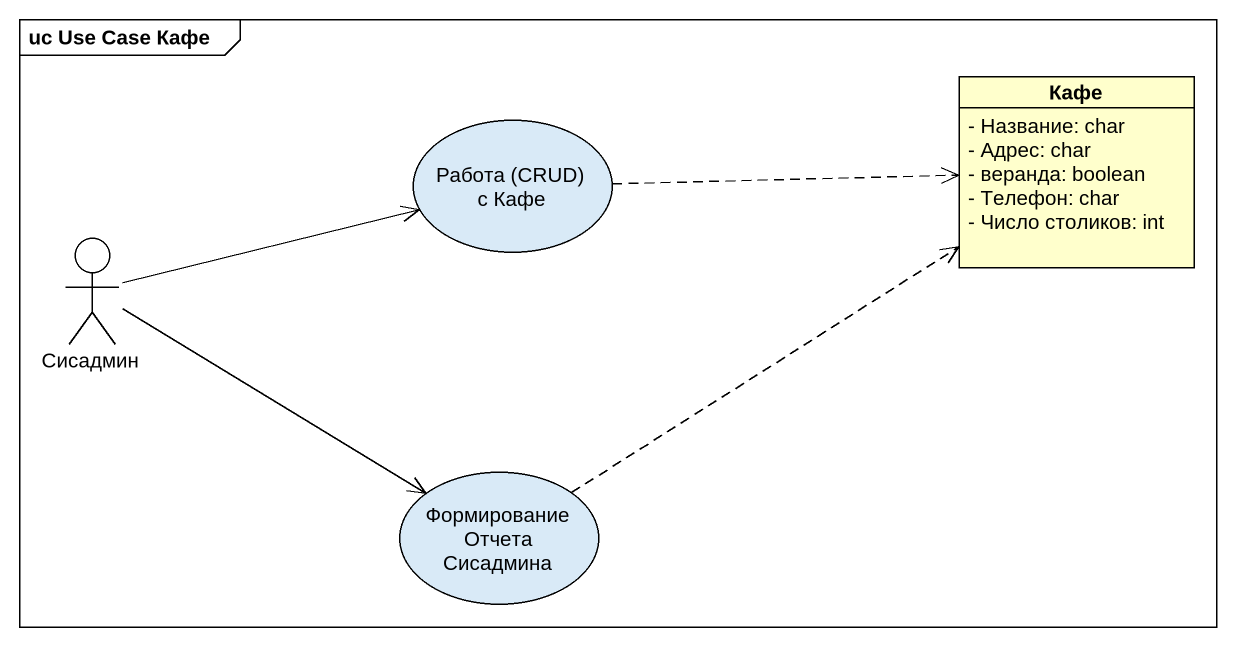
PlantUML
@startuml
mainframe uc Use Case Кафе
allowmixing
hide circle
hide empty members
skinparam classAttributeIconSize 0
usecase "Работа (CRUD) с Кафе" as Работа_CRUD_с_Кафе
class Кафе {
  - Название: char
  - Адрес: char
  - веранда: boolean
  - Телефон: char
  - Число столиков: int
}
actor Сисадмин
usecase "Формирование Отчета Сисадмина" as Формирование_Отчета
Работа_CRUD_с_Кафе .right.> Кафе
Сисадмин -right-> Работа_CRUD_с_Кафе
Сисадмин -right-> Формирование_Отчета
Формирование_Отчета .up.> Кафе
@enduml
